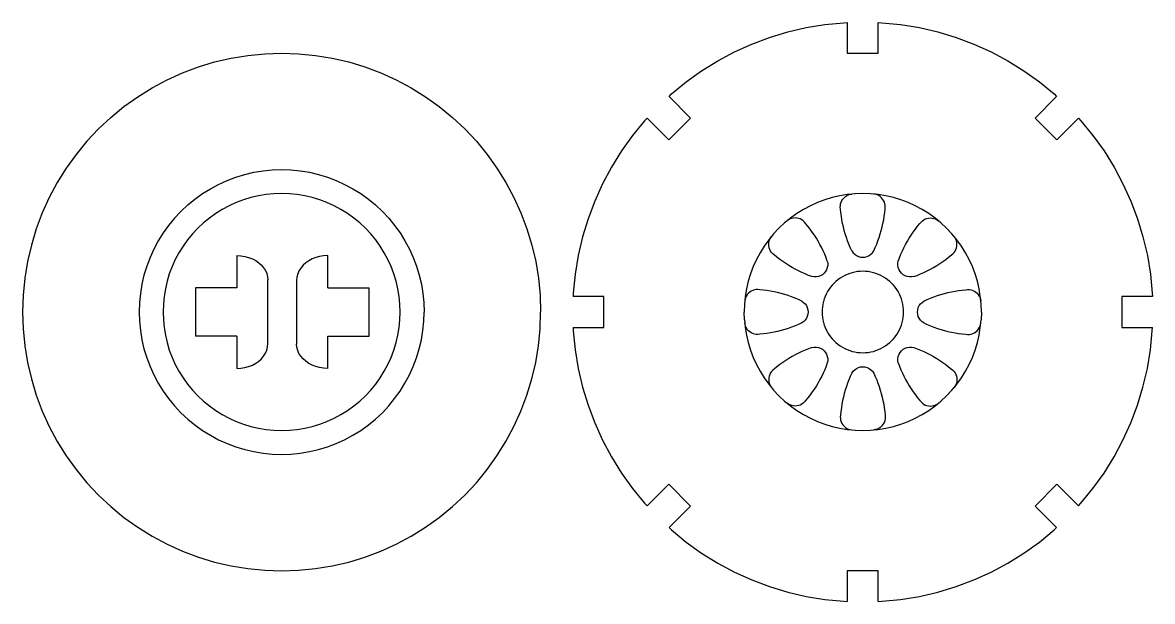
# Model space of a CAD drawing. Extents: x -264 to 264, y -276 to 276.
# Drawn here: x -263.9 to -123.9, y 204.6 to 276.5 of the extents above; entities that cross this region are included whole.
import ezdxf

# ---------------------------------------------------------------- set-up
doc = ezdxf.new("R2010")
doc.units = 0
doc.header["$MEASUREMENT"] = 0
doc.layers.get('0').update_dxf_attribs({"linetype": 'CONTINUOUS'})

msp = doc.modelspace()

# ---------------------------------------------------------------- linework, layer by layer
for p, q in [((-166.78, 275.83), (-164.46, 276.21)), ((-164.46, 276.21), (-162.11, 276.44)), ((-162.11, 276.44), (-161.69, 276.46)), ((-161.69, 276.46), (-161.69, 272.67)), ((-157.84, 276.46), (-157.41, 276.44)), ((-157.84, 272.67), (-157.84, 276.46)), ((-157.41, 276.44), (-155.07, 276.21)), ((-155.07, 276.21), (-152.74, 275.83)), ((-173.53, 273.78), (-171.32, 274.61)), ((-171.32, 274.61), (-169.07, 275.3)), ((-169.07, 275.3), (-166.78, 275.83)), ((-152.74, 275.83), (-150.45, 275.3)), ((-150.45, 275.3), (-148.2, 274.61)), ((-148.2, 274.61), (-146, 273.78)), ((-175.67, 272.81), (-173.53, 273.78)), ((-146, 273.78), (-143.85, 272.81)), ((-240.14, 271.57), (-238.09, 272.05)), ((-238.09, 272.05), (-236.02, 272.39)), ((-236.02, 272.39), (-233.92, 272.6)), ((-233.92, 272.6), (-231.82, 272.67)), ((-231.82, 272.67), (-229.72, 272.6)), ((-229.72, 272.6), (-227.63, 272.39)), ((-227.63, 272.39), (-225.56, 272.05)), ((-225.56, 272.05), (-223.51, 271.57)), ((-177.75, 271.7), (-175.67, 272.81)), ((-161.69, 272.67), (-157.84, 272.67)), ((-143.85, 272.81), (-141.78, 271.7)), ((-244.11, 270.22), (-242.15, 270.96)), ((-242.15, 270.96), (-240.14, 271.57)), ((-223.51, 271.57), (-221.5, 270.96)), ((-221.5, 270.96), (-219.53, 270.22)), ((-181.66, 269.09), (-179.75, 270.46)), ((-179.75, 270.46), (-177.75, 271.7)), ((-141.78, 271.7), (-139.78, 270.46)), ((-139.78, 270.46), (-137.86, 269.09)), ((-247.88, 268.36), (-246.03, 269.36)), ((-246.03, 269.36), (-244.11, 270.22)), ((-219.53, 270.22), (-217.62, 269.36)), ((-217.62, 269.36), (-215.77, 268.36)), ((-183.48, 267.6), (-181.66, 269.09)), ((-137.86, 269.09), (-136.04, 267.6)), ((-249.67, 267.26), (-247.88, 268.36)), ((-215.77, 268.36), (-213.98, 267.26)), ((-183.79, 267.3), (-183.48, 267.6)), ((-136.04, 267.6), (-135.73, 267.3)), ((-251.38, 266.03), (-249.67, 267.26)), ((-213.98, 267.26), (-212.27, 266.03)), ((-181.11, 264.62), (-183.79, 267.3)), ((-135.73, 267.3), (-138.41, 264.62)), ((-253, 264.7), (-251.38, 266.03)), ((-212.27, 266.03), (-210.65, 264.7)), ((-254.53, 263.26), (-253, 264.7)), ((-210.65, 264.7), (-209.11, 263.26)), ((-186.81, 264.27), (-188.3, 262.45)), ((-186.51, 264.58), (-186.81, 264.27)), ((-186.51, 264.58), (-183.83, 261.9)), ((-183.83, 261.9), (-181.11, 264.62)), ((-138.41, 264.62), (-135.69, 261.9)), ((-135.69, 261.9), (-133.01, 264.58)), ((-133.01, 264.58), (-132.72, 264.27)), ((-132.72, 264.27), (-131.22, 262.45)), ((-254.53, 263.26), (-255.97, 261.73)), ((-209.11, 263.26), (-207.68, 261.73)), ((-188.3, 262.45), (-189.67, 260.54)), ((-131.22, 262.45), (-129.85, 260.54)), ((-255.97, 261.73), (-257.3, 260.1)), ((-207.68, 261.73), (-206.34, 260.1)), ((-257.3, 260.1), (-258.53, 258.39)), ((-206.34, 260.1), (-205.12, 258.39)), ((-189.67, 260.54), (-190.91, 258.54)), ((-129.85, 260.54), (-128.61, 258.54)), ((-258.53, 258.39), (-259.64, 256.61)), ((-236.4, 257.61), (-235.27, 257.88)), ((-235.27, 257.88), (-234.13, 258.06)), ((-234.13, 258.06), (-232.98, 258.18)), ((-232.98, 258.18), (-231.82, 258.22)), ((-231.82, 258.22), (-230.67, 258.18)), ((-230.67, 258.18), (-229.52, 258.06)), ((-229.52, 258.06), (-228.38, 257.88)), ((-228.38, 257.88), (-227.25, 257.61)), ((-205.12, 258.39), (-204.01, 256.61)), ((-190.91, 258.54), (-192.02, 256.46)), ((-128.61, 258.54), (-127.5, 256.46)), ((-259.64, 256.61), (-260.63, 254.76)), ((-240.66, 255.85), (-239.64, 256.39)), ((-239.64, 256.39), (-238.58, 256.87)), ((-238.58, 256.87), (-237.5, 257.28)), ((-237.5, 257.28), (-236.4, 257.61)), ((-227.25, 257.61), (-226.15, 257.28)), ((-226.15, 257.28), (-225.06, 256.87)), ((-225.06, 256.87), (-224.01, 256.39)), ((-224.01, 256.39), (-222.99, 255.85)), ((-204.01, 256.61), (-203.02, 254.76)), ((-192.02, 256.46), (-192.99, 254.32)), ((-127.5, 256.46), (-126.53, 254.32)), ((-242.58, 254.56), (-241.64, 255.24)), ((-241.64, 255.24), (-240.66, 255.85)), ((-234.69, 254.97), (-235.63, 254.75)), ((-233.74, 255.13), (-234.69, 254.97)), ((-232.79, 255.22), (-233.74, 255.13)), ((-231.82, 255.25), (-232.79, 255.22)), ((-230.86, 255.22), (-231.82, 255.25)), ((-229.9, 255.13), (-230.86, 255.22)), ((-228.96, 254.97), (-229.9, 255.13)), ((-228.02, 254.75), (-228.96, 254.97)), ((-222.99, 255.85), (-222.01, 255.24)), ((-222.01, 255.24), (-221.07, 254.56)), ((-162.63, 254.97), (-163.57, 254.75)), ((-161.68, 255.13), (-162.63, 254.97)), ((-161.92, 254.87), (-161.74, 254.99)), ((-161.74, 254.99), (-161.54, 255.08)), ((-161.12, 255.18), (-161.68, 255.13)), ((-161.54, 255.08), (-161.34, 255.15)), ((-161.34, 255.15), (-161.12, 255.18)), ((-160.72, 255.22), (-161.12, 255.18)), ((-159.76, 255.25), (-160.72, 255.22)), ((-158.8, 255.22), (-159.76, 255.25)), ((-158.4, 255.18), (-158.8, 255.22)), ((-157.84, 255.13), (-158.4, 255.18)), ((-158.19, 255.15), (-158.4, 255.18)), ((-157.98, 255.08), (-158.19, 255.15)), ((-157.78, 254.99), (-157.98, 255.08)), ((-156.89, 254.97), (-157.84, 255.13)), ((-157.6, 254.87), (-157.78, 254.99)), ((-155.96, 254.75), (-156.89, 254.97)), ((-260.63, 254.76), (-261.5, 252.84)), ((-244.31, 253.04), (-243.47, 253.83)), ((-243.47, 253.83), (-242.58, 254.56)), ((-238.33, 253.74), (-239.18, 253.28)), ((-237.45, 254.13), (-238.33, 253.74)), ((-236.55, 254.47), (-237.45, 254.13)), ((-235.63, 254.75), (-236.55, 254.47)), ((-227.1, 254.47), (-228.02, 254.75)), ((-226.2, 254.13), (-227.1, 254.47)), ((-225.32, 253.74), (-226.2, 254.13)), ((-224.47, 253.28), (-225.32, 253.74)), ((-221.07, 254.56), (-220.18, 253.83)), ((-220.18, 253.83), (-219.33, 253.04)), ((-203.02, 254.76), (-202.15, 252.84)), ((-192.99, 254.32), (-193.82, 252.11)), ((-166.26, 253.74), (-167.11, 253.28)), ((-165.39, 254.13), (-166.26, 253.74)), ((-164.49, 254.47), (-165.39, 254.13)), ((-163.57, 254.75), (-164.49, 254.47)), ((-162.55, 253.55), (-162.54, 253.77)), ((-162.54, 253.77), (-162.51, 253.98)), ((-162.51, 253.98), (-162.44, 254.19)), ((-162.44, 254.19), (-162.35, 254.38)), ((-162.35, 254.38), (-162.23, 254.56)), ((-162.23, 254.56), (-162.08, 254.73)), ((-162.08, 254.73), (-161.92, 254.87)), ((-157.44, 254.73), (-157.6, 254.87)), ((-157.3, 254.56), (-157.44, 254.73)), ((-157.18, 254.38), (-157.3, 254.56)), ((-157.08, 254.19), (-157.18, 254.38)), ((-157.02, 253.98), (-157.08, 254.19)), ((-156.98, 253.77), (-157.02, 253.98)), ((-156.97, 253.55), (-156.98, 253.77)), ((-155.04, 254.47), (-155.96, 254.75)), ((-154.14, 254.13), (-155.04, 254.47)), ((-153.26, 253.74), (-154.14, 254.13)), ((-152.41, 253.28), (-153.26, 253.74)), ((-126.53, 254.32), (-125.7, 252.11)), ((-261.5, 252.84), (-262.24, 250.87)), ((-245.1, 252.2), (-245.84, 251.3)), ((-244.31, 253.04), (-245.1, 252.2)), ((-240.77, 252.21), (-241.52, 251.6)), ((-239.99, 252.78), (-240.77, 252.21)), ((-239.18, 253.28), (-239.99, 252.78)), ((-223.66, 252.78), (-224.47, 253.28)), ((-222.87, 252.21), (-223.66, 252.78)), ((-222.13, 251.6), (-222.87, 252.21)), ((-219.33, 253.04), (-218.54, 252.2)), ((-218.54, 252.2), (-217.81, 251.3)), ((-202.15, 252.84), (-201.41, 250.87)), ((-168.71, 252.21), (-169.15, 251.86)), ((-168.57, 252.16), (-168.78, 252.09)), ((-167.93, 252.78), (-168.71, 252.21)), ((-168.36, 252.2), (-168.57, 252.16)), ((-168.14, 252.22), (-168.36, 252.2)), ((-167.93, 252.2), (-168.14, 252.22)), ((-167.11, 253.28), (-167.93, 252.78)), ((-167.71, 252.16), (-167.93, 252.2)), ((-167.51, 252.09), (-167.71, 252.16)), ((-162.53, 253.33), (-162.55, 253.55)), ((-162.48, 252.88), (-162.53, 253.33)), ((-162.42, 252.44), (-162.48, 252.88)), ((-162.35, 251.99), (-162.42, 252.44)), ((-157.17, 251.99), (-157.1, 252.44)), ((-157.1, 252.44), (-157.04, 252.88)), ((-157.04, 252.88), (-157, 253.33)), ((-157, 253.33), (-156.97, 253.55)), ((-151.59, 252.78), (-152.41, 253.28)), ((-152.01, 252.09), (-151.81, 252.16)), ((-151.81, 252.16), (-151.6, 252.2)), ((-151.6, 252.2), (-151.38, 252.22)), ((-150.81, 252.21), (-151.59, 252.78)), ((-151.38, 252.22), (-151.16, 252.2)), ((-151.16, 252.2), (-150.95, 252.16)), ((-150.95, 252.16), (-150.75, 252.09)), ((-150.38, 251.86), (-150.81, 252.21)), ((-262.24, 250.87), (-262.85, 248.86)), ((-245.84, 251.3), (-246.51, 250.36)), ((-242.22, 250.95), (-242.88, 250.24)), ((-241.52, 251.6), (-242.22, 250.95)), ((-221.43, 250.95), (-222.13, 251.6)), ((-220.77, 250.24), (-221.43, 250.95)), ((-217.81, 251.3), (-217.14, 250.36)), ((-201.41, 250.87), (-200.8, 248.86)), ((-193.82, 252.11), (-194.51, 249.86)), ((-170.82, 250.24), (-170.16, 250.95)), ((-169.46, 251.6), (-170.16, 250.95)), ((-169.15, 251.86), (-169.46, 251.6)), ((-168.97, 251.98), (-169.15, 251.86)), ((-168.78, 252.09), (-168.97, 251.98)), ((-167.32, 251.99), (-167.51, 252.09)), ((-167.14, 251.86), (-167.32, 251.99)), ((-166.98, 251.71), (-167.14, 251.86)), ((-166.85, 251.54), (-166.98, 251.71)), ((-166.56, 251.19), (-166.85, 251.54)), ((-166.28, 250.84), (-166.56, 251.19)), ((-166.02, 250.47), (-166.28, 250.84)), ((-162.27, 251.55), (-162.35, 251.99)), ((-162.17, 251.11), (-162.27, 251.55)), ((-162.06, 250.67), (-162.17, 251.11)), ((-157.47, 250.67), (-157.36, 251.11)), ((-157.36, 251.11), (-157.26, 251.55)), ((-157.26, 251.55), (-157.17, 251.99)), ((-153.5, 250.47), (-153.24, 250.84)), ((-153.24, 250.84), (-152.96, 251.19)), ((-152.96, 251.19), (-152.68, 251.54)), ((-152.68, 251.54), (-152.54, 251.71)), ((-152.54, 251.71), (-152.38, 251.86)), ((-152.38, 251.86), (-152.21, 251.99)), ((-152.21, 251.99), (-152.01, 252.09)), ((-150.75, 252.09), (-150.55, 251.98)), ((-150.55, 251.98), (-150.38, 251.86)), ((-150.07, 251.6), (-150.38, 251.86)), ((-149.37, 250.95), (-150.07, 251.6)), ((-148.71, 250.24), (-149.37, 250.95)), ((-125.7, 252.11), (-125.02, 249.86)), ((-247.12, 249.38), (-247.67, 248.36)), ((-246.51, 250.36), (-247.12, 249.38)), ((-243.49, 249.5), (-244.05, 248.72)), ((-242.88, 250.24), (-243.49, 249.5)), ((-220.16, 249.5), (-220.77, 250.24)), ((-219.6, 248.72), (-220.16, 249.5)), ((-217.14, 250.36), (-216.53, 249.38)), ((-216.53, 249.38), (-215.98, 248.36)), ((-194.51, 249.86), (-195.04, 247.57)), ((-171.43, 249.5), (-171.99, 248.72)), ((-171.07, 249.93), (-171.43, 249.5)), ((-171.41, 249.15), (-171.37, 249.36)), ((-171.37, 249.36), (-171.3, 249.57)), ((-171.3, 249.57), (-171.2, 249.76)), ((-171.2, 249.76), (-171.07, 249.93)), ((-170.82, 250.24), (-171.07, 249.93)), ((-165.77, 250.1), (-166.02, 250.47)), ((-165.52, 249.72), (-165.77, 250.1)), ((-165.29, 249.33), (-165.52, 249.72)), ((-161.93, 250.23), (-162.06, 250.67)), ((-161.8, 249.8), (-161.93, 250.23)), ((-161.65, 249.38), (-161.8, 249.8)), ((-161.48, 248.95), (-161.65, 249.38)), ((-158.04, 248.95), (-157.88, 249.38)), ((-157.88, 249.38), (-157.73, 249.8)), ((-157.73, 249.8), (-157.59, 250.23)), ((-157.59, 250.23), (-157.47, 250.67)), ((-154.23, 249.33), (-154, 249.72)), ((-154, 249.72), (-153.76, 250.1)), ((-153.76, 250.1), (-153.5, 250.47)), ((-148.45, 249.93), (-148.71, 250.24)), ((-148.1, 249.5), (-148.45, 249.93)), ((-148.33, 249.76), (-148.45, 249.93)), ((-148.23, 249.57), (-148.33, 249.76)), ((-148.15, 249.36), (-148.23, 249.57)), ((-148.11, 249.15), (-148.15, 249.36)), ((-147.54, 248.72), (-148.1, 249.5)), ((-125.02, 249.86), (-124.48, 247.57)), ((-262.85, 248.86), (-263.32, 246.82)), ((-247.67, 248.36), (-248.14, 247.31)), ((-244.05, 248.72), (-244.56, 247.9)), ((-219.09, 247.9), (-219.6, 248.72)), ((-215.98, 248.36), (-215.5, 247.31)), ((-200.8, 248.86), (-200.32, 246.82)), ((-171.99, 248.72), (-172.49, 247.9)), ((-171.43, 248.93), (-171.41, 249.15)), ((-171.41, 248.72), (-171.43, 248.93)), ((-171.37, 248.5), (-171.41, 248.72)), ((-171.3, 248.3), (-171.37, 248.5)), ((-171.2, 248.11), (-171.3, 248.3)), ((-171.07, 247.93), (-171.2, 248.11)), ((-165.07, 248.93), (-165.29, 249.33)), ((-164.86, 248.53), (-165.07, 248.93)), ((-164.67, 248.12), (-164.86, 248.53)), ((-164.49, 247.71), (-164.67, 248.12)), ((-161.31, 248.54), (-161.48, 248.95)), ((-161.12, 248.13), (-161.31, 248.54)), ((-161.12, 248.13), (-160.96, 247.9)), ((-158.56, 247.9), (-158.4, 248.13)), ((-158.4, 248.13), (-158.21, 248.54)), ((-158.21, 248.54), (-158.04, 248.95)), ((-155.04, 247.71), (-154.85, 248.12)), ((-154.85, 248.12), (-154.66, 248.53)), ((-154.66, 248.53), (-154.45, 248.93)), ((-154.45, 248.93), (-154.23, 249.33)), ((-148.45, 247.93), (-148.33, 248.11)), ((-148.33, 248.11), (-148.23, 248.3)), ((-148.23, 248.3), (-148.15, 248.5)), ((-148.15, 248.5), (-148.11, 248.72)), ((-148.09, 248.93), (-148.11, 249.15)), ((-148.11, 248.72), (-148.09, 248.93)), ((-147.03, 247.9), (-147.54, 248.72)), ((-263.32, 246.82), (-263.67, 244.74)), ((-248.14, 247.31), (-248.55, 246.23)), ((-245.01, 247.05), (-245.41, 246.18)), ((-244.56, 247.9), (-245.01, 247.05)), ((-237.38, 247.55), (-237.38, 243.55)), ((-237.38, 247.55), (-236.88, 247.53)), ((-236.88, 247.53), (-236.38, 247.45)), ((-236.38, 247.45), (-235.91, 247.32)), ((-235.91, 247.32), (-235.45, 247.15)), ((-235.45, 247.15), (-235.04, 246.93)), ((-235.04, 246.93), (-234.66, 246.67)), ((-234.66, 246.67), (-234.33, 246.37)), ((-228.84, 246.65), (-229.17, 246.35)), ((-228.46, 246.91), (-228.84, 246.65)), ((-228.04, 247.14), (-228.46, 246.91)), ((-227.59, 247.32), (-228.04, 247.14)), ((-227.11, 247.45), (-227.59, 247.32)), ((-226.62, 247.52), (-227.11, 247.45)), ((-226.11, 247.55), (-226.62, 247.52)), ((-226.11, 243.55), (-226.11, 247.55)), ((-218.64, 247.05), (-219.09, 247.9)), ((-218.24, 246.18), (-218.64, 247.05)), ((-215.5, 247.31), (-215.1, 246.23)), ((-200.32, 246.82), (-199.98, 244.74)), ((-195.04, 247.57), (-195.42, 245.25)), ((-172.95, 247.05), (-173.34, 246.18)), ((-172.49, 247.9), (-172.95, 247.05)), ((-170.92, 247.77), (-171.07, 247.93)), ((-170.76, 247.63), (-170.92, 247.77)), ((-170.41, 247.35), (-170.76, 247.63)), ((-170.05, 247.07), (-170.41, 247.35)), ((-169.68, 246.81), (-170.05, 247.07)), ((-169.31, 246.56), (-169.68, 246.81)), ((-168.93, 246.31), (-169.31, 246.56)), ((-164.31, 247.29), (-164.49, 247.71)), ((-164.16, 246.87), (-164.31, 247.29)), ((-164.16, 246.87), (-164.11, 246.6)), ((-164.11, 246.6), (-164.11, 246.33)), ((-160.96, 247.9), (-160.77, 247.71)), ((-160.77, 247.71), (-160.55, 247.55)), ((-160.55, 247.55), (-160.3, 247.43)), ((-160.3, 247.43), (-160.03, 247.36)), ((-160.03, 247.36), (-159.76, 247.34)), ((-159.76, 247.34), (-159.49, 247.36)), ((-159.49, 247.36), (-159.22, 247.43)), ((-159.22, 247.43), (-158.98, 247.55)), ((-158.98, 247.55), (-158.75, 247.71)), ((-158.75, 247.71), (-158.56, 247.9)), ((-155.41, 246.6), (-155.37, 246.87)), ((-155.41, 246.33), (-155.41, 246.6)), ((-155.37, 246.87), (-155.21, 247.29)), ((-155.21, 247.29), (-155.04, 247.71)), ((-150.6, 246.31), (-150.22, 246.56)), ((-150.22, 246.56), (-149.84, 246.81)), ((-149.84, 246.81), (-149.48, 247.07)), ((-149.48, 247.07), (-149.12, 247.35)), ((-149.12, 247.35), (-148.77, 247.63)), ((-148.77, 247.63), (-148.6, 247.77)), ((-148.6, 247.77), (-148.45, 247.93)), ((-146.58, 247.05), (-147.03, 247.9)), ((-146.18, 246.18), (-146.58, 247.05)), ((-124.48, 247.57), (-124.1, 245.25)), ((-248.55, 246.23), (-248.89, 245.12)), ((-245.75, 245.28), (-246.03, 244.36)), ((-245.41, 246.18), (-245.75, 245.28)), ((-234.33, 246.37), (-234.05, 246.04)), ((-234.05, 246.04), (-233.82, 245.69)), ((-233.82, 245.69), (-233.66, 245.31)), ((-233.66, 245.31), (-233.56, 244.92)), ((-229.83, 245.27), (-229.93, 244.87)), ((-229.67, 245.65), (-229.83, 245.27)), ((-229.45, 246.01), (-229.67, 245.65)), ((-229.17, 246.35), (-229.45, 246.01)), ((-217.9, 245.28), (-218.24, 246.18)), ((-217.62, 244.36), (-217.9, 245.28)), ((-215.1, 246.23), (-214.76, 245.12)), ((-195.42, 245.25), (-195.66, 242.9)), ((-173.68, 245.28), (-173.96, 244.36)), ((-173.34, 246.18), (-173.68, 245.28)), ((-168.54, 246.08), (-168.93, 246.31)), ((-168.14, 245.86), (-168.54, 246.08)), ((-167.74, 245.65), (-168.14, 245.86)), ((-167.33, 245.46), (-167.74, 245.65)), ((-166.92, 245.28), (-167.33, 245.46)), ((-166.5, 245.1), (-166.92, 245.28)), ((-164.77, 245.18), (-165.01, 245.04)), ((-164.56, 245.35), (-164.77, 245.18)), ((-164.39, 245.56), (-164.56, 245.35)), ((-164.25, 245.8), (-164.39, 245.56)), ((-164.16, 246.06), (-164.25, 245.8)), ((-164.11, 246.33), (-164.16, 246.06)), ((-161.69, 245.22), (-161.99, 245.08)), ((-161.38, 245.33), (-161.69, 245.22)), ((-161.07, 245.43), (-161.38, 245.33)), ((-160.75, 245.5), (-161.07, 245.43)), ((-160.42, 245.56), (-160.75, 245.5)), ((-160.09, 245.59), (-160.42, 245.56)), ((-159.76, 245.6), (-160.09, 245.59)), ((-159.43, 245.59), (-159.76, 245.6)), ((-159.1, 245.56), (-159.43, 245.59)), ((-158.78, 245.5), (-159.1, 245.56)), ((-158.45, 245.43), (-158.78, 245.5)), ((-158.14, 245.33), (-158.45, 245.43)), ((-157.83, 245.22), (-158.14, 245.33)), ((-157.53, 245.08), (-157.83, 245.22)), ((-155.37, 246.06), (-155.41, 246.33)), ((-155.27, 245.8), (-155.37, 246.06)), ((-155.14, 245.56), (-155.27, 245.8)), ((-154.96, 245.35), (-155.14, 245.56)), ((-154.75, 245.18), (-154.96, 245.35)), ((-154.51, 245.04), (-154.75, 245.18)), ((-153.02, 245.1), (-152.6, 245.28)), ((-152.6, 245.28), (-152.19, 245.46)), ((-152.19, 245.46), (-151.78, 245.65)), ((-151.78, 245.65), (-151.38, 245.86)), ((-151.38, 245.86), (-150.99, 246.08)), ((-150.99, 246.08), (-150.6, 246.31)), ((-145.84, 245.28), (-146.18, 246.18)), ((-145.56, 244.36), (-145.84, 245.28)), ((-124.1, 245.25), (-123.87, 242.9)), ((-263.67, 244.74), (-263.87, 242.65)), ((-249.15, 244), (-249.34, 242.86)), ((-248.89, 245.12), (-249.15, 244)), ((-246.03, 244.36), (-246.24, 243.42)), ((-233.56, 244.92), (-233.53, 244.53)), ((-233.53, 236.63), (-233.53, 244.53)), ((-229.93, 244.87), (-229.96, 244.47)), ((-229.96, 244.47), (-229.96, 236.57)), ((-217.4, 243.42), (-217.62, 244.36)), ((-214.76, 245.12), (-214.5, 244)), ((-214.5, 244), (-214.31, 242.86)), ((-199.98, 244.74), (-199.78, 242.65)), ((-173.96, 244.36), (-174.18, 243.42)), ((-166.08, 244.95), (-166.5, 245.1)), ((-165.81, 244.9), (-166.08, 244.95)), ((-165.54, 244.9), (-165.81, 244.9)), ((-165.27, 244.95), (-165.54, 244.9)), ((-165.01, 245.04), (-165.27, 244.95)), ((-163.56, 243.88), (-163.77, 243.63)), ((-163.33, 244.12), (-163.56, 243.88)), ((-163.09, 244.35), (-163.33, 244.12)), ((-162.84, 244.56), (-163.09, 244.35)), ((-162.57, 244.75), (-162.84, 244.56)), ((-162.29, 244.92), (-162.57, 244.75)), ((-161.99, 245.08), (-162.29, 244.92)), ((-157.24, 244.92), (-157.53, 245.08)), ((-156.96, 244.75), (-157.24, 244.92)), ((-156.69, 244.56), (-156.96, 244.75)), ((-156.43, 244.35), (-156.69, 244.56)), ((-156.19, 244.12), (-156.43, 244.35)), ((-155.96, 243.88), (-156.19, 244.12)), ((-155.76, 243.63), (-155.96, 243.88)), ((-154.26, 244.95), (-154.51, 245.04)), ((-153.99, 244.9), (-154.26, 244.95)), ((-153.71, 244.9), (-153.99, 244.9)), ((-153.44, 244.95), (-153.71, 244.9)), ((-153.44, 244.95), (-153.02, 245.1)), ((-145.34, 243.42), (-145.56, 244.36)), ((-263.87, 242.65), (-263.94, 240.55)), ((-249.34, 242.86), (-249.45, 241.71)), ((-246.4, 242.47), (-246.49, 241.51)), ((-246.24, 243.42), (-246.4, 242.47)), ((-237.38, 243.55), (-242.51, 243.55)), ((-242.51, 243.55), (-242.51, 237.55)), ((-226.11, 243.55), (-220.98, 243.55)), ((-220.98, 237.55), (-220.98, 243.55)), ((-217.25, 242.47), (-217.4, 243.42)), ((-217.15, 241.51), (-217.25, 242.47)), ((-214.31, 242.86), (-214.2, 241.71)), ((-199.78, 242.65), (-199.71, 240.55)), ((-195.66, 242.9), (-195.67, 242.47)), ((-191.88, 242.47), (-195.67, 242.47)), ((-191.88, 238.63), (-191.88, 242.47)), ((-174.34, 242.47), (-174.39, 241.91)), ((-174.18, 243.42), (-174.34, 242.47)), ((-174.2, 242.53), (-174.29, 242.33)), ((-174.08, 242.71), (-174.2, 242.53)), ((-173.94, 242.87), (-174.08, 242.71)), ((-173.77, 243.02), (-173.94, 242.87)), ((-173.59, 243.14), (-173.77, 243.02)), ((-173.4, 243.23), (-173.59, 243.14)), ((-173.19, 243.29), (-173.4, 243.23)), ((-172.98, 243.33), (-173.19, 243.29)), ((-172.76, 243.34), (-172.98, 243.33)), ((-172.54, 243.32), (-172.76, 243.34)), ((-172.09, 243.27), (-172.54, 243.32)), ((-171.65, 243.21), (-172.09, 243.27)), ((-171.2, 243.14), (-171.65, 243.21)), ((-170.76, 243.05), (-171.2, 243.14)), ((-170.32, 242.96), (-170.76, 243.05)), ((-169.88, 242.85), (-170.32, 242.96)), ((-169.44, 242.72), (-169.88, 242.85)), ((-169.01, 242.58), (-169.44, 242.72)), ((-168.59, 242.44), (-169.01, 242.58)), ((-168.16, 242.27), (-168.59, 242.44)), ((-164.43, 242.48), (-164.54, 242.17)), ((-164.29, 242.78), (-164.43, 242.48)), ((-164.13, 243.08), (-164.29, 242.78)), ((-163.96, 243.36), (-164.13, 243.08)), ((-163.77, 243.63), (-163.96, 243.36)), ((-155.56, 243.36), (-155.76, 243.63)), ((-155.39, 243.08), (-155.56, 243.36)), ((-155.23, 242.78), (-155.39, 243.08)), ((-155.1, 242.48), (-155.23, 242.78)), ((-154.98, 242.17), (-155.1, 242.48)), ((-151.36, 242.27), (-150.94, 242.44)), ((-150.94, 242.44), (-150.51, 242.58)), ((-150.51, 242.58), (-150.08, 242.72)), ((-150.08, 242.72), (-149.65, 242.85)), ((-149.65, 242.85), (-149.21, 242.96)), ((-149.21, 242.96), (-148.77, 243.05)), ((-148.77, 243.05), (-148.32, 243.14)), ((-148.32, 243.14), (-147.88, 243.21)), ((-147.88, 243.21), (-147.43, 243.27)), ((-147.43, 243.27), (-146.98, 243.32)), ((-146.98, 243.32), (-146.76, 243.34)), ((-146.76, 243.34), (-146.55, 243.33)), ((-146.55, 243.33), (-146.33, 243.29)), ((-146.33, 243.29), (-146.13, 243.23)), ((-146.13, 243.23), (-145.93, 243.14)), ((-145.93, 243.14), (-145.75, 243.02)), ((-145.75, 243.02), (-145.58, 242.87)), ((-145.58, 242.87), (-145.44, 242.71)), ((-145.44, 242.71), (-145.32, 242.53)), ((-145.19, 242.47), (-145.34, 243.42)), ((-145.32, 242.53), (-145.23, 242.33)), ((-145.13, 241.91), (-145.19, 242.47)), ((-127.64, 242.47), (-127.64, 238.63)), ((-123.85, 242.47), (-127.64, 242.47)), ((-123.87, 242.9), (-123.85, 242.47)), ((-249.45, 241.71), (-249.49, 240.55)), ((-246.49, 241.51), (-246.53, 240.55)), ((-217.12, 240.55), (-217.15, 241.51)), ((-214.2, 241.71), (-214.16, 240.55)), ((-174.43, 241.51), (-174.46, 240.55)), ((-174.39, 241.91), (-174.43, 241.51)), ((-174.36, 242.13), (-174.39, 241.91)), ((-174.29, 242.33), (-174.36, 242.13)), ((-167.75, 242.1), (-168.16, 242.27)), ((-167.34, 241.91), (-167.75, 242.1)), ((-167.34, 241.91), (-167.11, 241.75)), ((-167.11, 241.75), (-166.92, 241.56)), ((-166.92, 241.56), (-166.76, 241.34)), ((-166.76, 241.34), (-166.65, 241.09)), ((-166.65, 241.09), (-166.57, 240.82)), ((-164.77, 241.21), (-164.8, 240.88)), ((-164.71, 241.54), (-164.77, 241.21)), ((-164.64, 241.86), (-164.71, 241.54)), ((-164.54, 242.17), (-164.64, 241.86)), ((-154.88, 241.86), (-154.98, 242.17)), ((-154.81, 241.54), (-154.88, 241.86)), ((-154.75, 241.21), (-154.81, 241.54)), ((-154.72, 240.88), (-154.75, 241.21)), ((-152.95, 240.82), (-152.88, 241.09)), ((-152.88, 241.09), (-152.76, 241.34)), ((-152.76, 241.34), (-152.6, 241.56)), ((-152.6, 241.56), (-152.41, 241.75)), ((-152.41, 241.75), (-152.19, 241.91)), ((-152.19, 241.91), (-151.78, 242.1)), ((-151.78, 242.1), (-151.36, 242.27)), ((-145.23, 242.33), (-145.17, 242.13)), ((-145.17, 242.13), (-145.13, 241.91)), ((-145.09, 241.51), (-145.13, 241.91)), ((-145.06, 240.55), (-145.09, 241.51)), ((-263.94, 240.55), (-263.87, 238.45)), ((-249.49, 240.55), (-249.45, 239.4)), ((-246.53, 240.55), (-246.49, 239.59)), ((-246.49, 239.59), (-246.4, 238.63)), ((-217.25, 238.63), (-217.15, 239.59)), ((-217.15, 239.59), (-217.12, 240.55)), ((-214.2, 239.4), (-214.16, 240.55)), ((-199.78, 238.45), (-199.71, 240.55)), ((-174.43, 239.59), (-174.46, 240.55)), ((-174.43, 239.59), (-174.39, 239.19)), ((-166.76, 239.77), (-166.92, 239.54)), ((-166.65, 240.01), (-166.76, 239.77)), ((-166.57, 240.28), (-166.65, 240.01)), ((-166.57, 240.82), (-166.55, 240.55)), ((-166.55, 240.55), (-166.57, 240.28)), ((-164.8, 240.88), (-164.81, 240.55)), ((-164.81, 240.55), (-164.8, 240.22)), ((-164.8, 240.22), (-164.77, 239.89)), ((-164.77, 239.89), (-164.71, 239.57)), ((-164.71, 239.57), (-164.64, 239.24)), ((-154.88, 239.24), (-154.81, 239.57)), ((-154.81, 239.57), (-154.75, 239.89)), ((-154.75, 239.89), (-154.72, 240.22)), ((-154.71, 240.55), (-154.72, 240.88)), ((-154.72, 240.22), (-154.71, 240.55)), ((-152.97, 240.55), (-152.95, 240.82)), ((-152.95, 240.28), (-152.97, 240.55)), ((-152.88, 240.01), (-152.95, 240.28)), ((-152.76, 239.77), (-152.88, 240.01)), ((-152.6, 239.54), (-152.76, 239.77)), ((-145.13, 239.19), (-145.09, 239.59)), ((-145.06, 240.55), (-145.09, 239.59)), ((-263.87, 238.45), (-263.67, 236.36)), ((-249.45, 239.4), (-249.34, 238.25)), ((-249.34, 238.25), (-249.15, 237.1)), ((-246.4, 238.63), (-246.24, 237.68)), ((-217.4, 237.68), (-217.25, 238.63)), ((-214.5, 237.1), (-214.31, 238.25)), ((-214.31, 238.25), (-214.2, 239.4)), ((-199.98, 236.36), (-199.78, 238.45)), ((-195.67, 238.63), (-191.88, 238.63)), ((-195.67, 238.63), (-195.66, 238.2)), ((-195.66, 238.2), (-195.42, 235.86)), ((-174.39, 239.19), (-174.34, 238.63)), ((-174.36, 238.98), (-174.39, 239.19)), ((-174.29, 238.77), (-174.36, 238.98)), ((-174.34, 238.63), (-174.18, 237.68)), ((-174.2, 238.57), (-174.29, 238.77)), ((-174.08, 238.39), (-174.2, 238.57)), ((-173.94, 238.23), (-174.08, 238.39)), ((-173.77, 238.08), (-173.94, 238.23)), ((-169.88, 238.26), (-170.32, 238.15)), ((-169.44, 238.38), (-169.88, 238.26)), ((-169.01, 238.52), (-169.44, 238.38)), ((-168.59, 238.67), (-169.01, 238.52)), ((-168.16, 238.83), (-168.59, 238.67)), ((-167.75, 239), (-168.16, 238.83)), ((-167.34, 239.19), (-167.75, 239)), ((-167.11, 239.35), (-167.34, 239.19)), ((-166.92, 239.54), (-167.11, 239.35)), ((-164.64, 239.24), (-164.54, 238.93)), ((-164.54, 238.93), (-164.43, 238.62)), ((-164.43, 238.62), (-164.29, 238.32)), ((-164.29, 238.32), (-164.13, 238.03)), ((-155.39, 238.03), (-155.23, 238.32)), ((-155.23, 238.32), (-155.1, 238.62)), ((-155.1, 238.62), (-154.98, 238.93)), ((-154.98, 238.93), (-154.88, 239.24)), ((-152.41, 239.35), (-152.6, 239.54)), ((-152.19, 239.19), (-152.41, 239.35)), ((-152.19, 239.19), (-151.78, 239)), ((-151.78, 239), (-151.36, 238.83)), ((-151.36, 238.83), (-150.94, 238.67)), ((-150.94, 238.67), (-150.51, 238.52)), ((-150.51, 238.52), (-150.08, 238.38)), ((-150.08, 238.38), (-149.65, 238.26)), ((-149.65, 238.26), (-149.21, 238.15)), ((-145.75, 238.08), (-145.58, 238.23)), ((-145.58, 238.23), (-145.44, 238.39)), ((-145.44, 238.39), (-145.32, 238.57)), ((-145.34, 237.68), (-145.19, 238.63)), ((-145.32, 238.57), (-145.23, 238.77)), ((-145.23, 238.77), (-145.17, 238.98)), ((-145.19, 238.63), (-145.13, 239.19)), ((-145.17, 238.98), (-145.13, 239.19)), ((-127.64, 238.63), (-123.85, 238.63)), ((-124.1, 235.86), (-123.87, 238.2)), ((-123.87, 238.2), (-123.85, 238.63)), ((-249.15, 237.1), (-248.89, 235.98)), ((-246.24, 237.68), (-246.03, 236.75)), ((-237.38, 237.55), (-242.51, 237.55)), ((-237.38, 237.55), (-237.38, 233.55)), ((-226.11, 233.55), (-226.11, 237.55)), ((-226.11, 237.55), (-220.98, 237.55)), ((-217.62, 236.75), (-217.4, 237.68)), ((-214.76, 235.98), (-214.5, 237.1)), ((-174.18, 237.68), (-173.96, 236.75)), ((-173.59, 237.97), (-173.77, 238.08)), ((-173.4, 237.87), (-173.59, 237.97)), ((-173.19, 237.81), (-173.4, 237.87)), ((-172.98, 237.77), (-173.19, 237.81)), ((-172.76, 237.76), (-172.98, 237.77)), ((-172.54, 237.79), (-172.76, 237.76)), ((-172.09, 237.83), (-172.54, 237.79)), ((-171.65, 237.89), (-172.09, 237.83)), ((-171.2, 237.96), (-171.65, 237.89)), ((-170.76, 238.05), (-171.2, 237.96)), ((-170.32, 238.15), (-170.76, 238.05)), ((-164.13, 238.03), (-163.96, 237.75)), ((-163.96, 237.75), (-163.77, 237.48)), ((-163.77, 237.48), (-163.56, 237.22)), ((-163.56, 237.22), (-163.33, 236.98)), ((-163.33, 236.98), (-163.09, 236.75)), ((-163.09, 236.75), (-162.84, 236.54)), ((-156.69, 236.54), (-156.43, 236.75)), ((-156.43, 236.75), (-156.19, 236.98)), ((-156.19, 236.98), (-155.96, 237.22)), ((-155.96, 237.22), (-155.76, 237.48)), ((-155.76, 237.48), (-155.56, 237.75)), ((-155.56, 237.75), (-155.39, 238.03)), ((-149.21, 238.15), (-148.77, 238.05)), ((-148.77, 238.05), (-148.32, 237.96)), ((-148.32, 237.96), (-147.88, 237.89)), ((-147.88, 237.89), (-147.43, 237.83)), ((-147.43, 237.83), (-146.98, 237.79)), ((-146.98, 237.79), (-146.76, 237.76)), ((-146.76, 237.76), (-146.55, 237.77)), ((-146.55, 237.77), (-146.33, 237.81)), ((-146.33, 237.81), (-146.13, 237.87)), ((-146.13, 237.87), (-145.93, 237.97)), ((-145.93, 237.97), (-145.75, 238.08)), ((-145.56, 236.75), (-145.34, 237.68)), ((-263.67, 236.36), (-263.32, 234.29)), ((-248.89, 235.98), (-248.55, 234.87)), ((-246.03, 236.75), (-245.75, 235.83)), ((-245.75, 235.83), (-245.41, 234.92)), ((-234.05, 235.09), (-233.82, 235.45)), ((-233.82, 235.45), (-233.66, 235.83)), ((-233.66, 235.83), (-233.56, 236.23)), ((-233.56, 236.23), (-233.53, 236.63)), ((-229.93, 236.18), (-229.96, 236.57)), ((-229.83, 235.79), (-229.93, 236.18)), ((-229.67, 235.42), (-229.83, 235.79)), ((-229.45, 235.06), (-229.67, 235.42)), ((-218.24, 234.92), (-217.9, 235.83)), ((-217.9, 235.83), (-217.62, 236.75)), ((-215.1, 234.87), (-214.76, 235.98)), ((-200.32, 234.29), (-199.98, 236.36)), ((-195.42, 235.86), (-195.04, 233.53)), ((-173.96, 236.75), (-173.68, 235.83)), ((-173.68, 235.83), (-173.34, 234.92)), ((-167.74, 235.45), (-168.14, 235.24)), ((-167.33, 235.64), (-167.74, 235.45)), ((-166.92, 235.83), (-167.33, 235.64)), ((-166.5, 236), (-166.92, 235.83)), ((-166.08, 236.16), (-166.5, 236)), ((-166.08, 236.16), (-165.81, 236.2)), ((-165.81, 236.2), (-165.54, 236.2)), ((-165.54, 236.2), (-165.27, 236.16)), ((-165.27, 236.16), (-165.01, 236.06)), ((-165.01, 236.06), (-164.77, 235.93)), ((-164.77, 235.93), (-164.56, 235.75)), ((-164.56, 235.75), (-164.39, 235.54)), ((-164.39, 235.54), (-164.25, 235.3)), ((-162.84, 236.54), (-162.57, 236.35)), ((-162.57, 236.35), (-162.29, 236.18)), ((-162.29, 236.18), (-161.99, 236.02)), ((-161.99, 236.02), (-161.69, 235.89)), ((-161.69, 235.89), (-161.38, 235.77)), ((-161.38, 235.77), (-161.07, 235.67)), ((-161.07, 235.67), (-160.75, 235.6)), ((-160.75, 235.6), (-160.42, 235.54)), ((-160.42, 235.54), (-160.09, 235.51)), ((-160.09, 235.51), (-159.76, 235.5)), ((-159.76, 235.5), (-159.43, 235.51)), ((-159.43, 235.51), (-159.1, 235.54)), ((-159.1, 235.54), (-158.78, 235.6)), ((-158.78, 235.6), (-158.45, 235.67)), ((-158.45, 235.67), (-158.14, 235.77)), ((-158.14, 235.77), (-157.83, 235.89)), ((-157.83, 235.89), (-157.53, 236.02)), ((-157.53, 236.02), (-157.24, 236.18)), ((-157.24, 236.18), (-156.96, 236.35)), ((-156.96, 236.35), (-156.69, 236.54)), ((-155.27, 235.3), (-155.14, 235.54)), ((-155.14, 235.54), (-154.96, 235.75)), ((-154.96, 235.75), (-154.75, 235.93)), ((-154.75, 235.93), (-154.51, 236.06)), ((-154.51, 236.06), (-154.26, 236.16)), ((-154.26, 236.16), (-153.99, 236.2)), ((-153.99, 236.2), (-153.71, 236.2)), ((-153.71, 236.2), (-153.44, 236.16)), ((-153.44, 236.16), (-153.02, 236)), ((-153.02, 236), (-152.6, 235.83)), ((-152.6, 235.83), (-152.19, 235.64)), ((-152.19, 235.64), (-151.78, 235.45)), ((-151.78, 235.45), (-151.38, 235.24)), ((-146.18, 234.92), (-145.84, 235.83)), ((-145.84, 235.83), (-145.56, 236.75)), ((-124.48, 233.53), (-124.1, 235.86)), ((-263.32, 234.29), (-262.85, 232.24)), ((-248.55, 234.87), (-248.14, 233.79)), ((-245.41, 234.92), (-245.01, 234.05)), ((-245.01, 234.05), (-244.56, 233.2)), ((-235.91, 233.79), (-235.45, 233.96)), ((-235.45, 233.96), (-235.04, 234.19)), ((-235.04, 234.19), (-234.66, 234.45)), ((-234.66, 234.45), (-234.33, 234.76)), ((-234.33, 234.76), (-234.05, 235.09)), ((-229.17, 234.73), (-229.45, 235.06)), ((-228.84, 234.44), (-229.17, 234.73)), ((-228.46, 234.18), (-228.84, 234.44)), ((-228.04, 233.96), (-228.46, 234.18)), ((-227.59, 233.78), (-228.04, 233.96)), ((-219.09, 233.2), (-218.64, 234.05)), ((-218.64, 234.05), (-218.24, 234.92)), ((-215.5, 233.79), (-215.1, 234.87)), ((-200.8, 232.24), (-200.32, 234.29)), ((-173.34, 234.92), (-172.95, 234.05)), ((-172.95, 234.05), (-172.49, 233.2)), ((-170.05, 234.03), (-170.41, 233.75)), ((-169.68, 234.29), (-170.05, 234.03)), ((-169.31, 234.55), (-169.68, 234.29)), ((-168.93, 234.79), (-169.31, 234.55)), ((-168.54, 235.02), (-168.93, 234.79)), ((-168.14, 235.24), (-168.54, 235.02)), ((-164.16, 234.23), (-164.31, 233.81)), ((-164.25, 235.3), (-164.16, 235.05)), ((-164.16, 235.05), (-164.11, 234.78)), ((-164.11, 234.5), (-164.16, 234.23)), ((-164.11, 234.78), (-164.11, 234.5)), ((-155.41, 234.78), (-155.37, 235.05)), ((-155.41, 234.5), (-155.41, 234.78)), ((-155.37, 234.23), (-155.41, 234.5)), ((-155.37, 235.05), (-155.27, 235.3)), ((-155.37, 234.23), (-155.21, 233.81)), ((-151.38, 235.24), (-150.99, 235.02)), ((-150.99, 235.02), (-150.6, 234.79)), ((-150.6, 234.79), (-150.22, 234.55)), ((-150.22, 234.55), (-149.84, 234.29)), ((-149.84, 234.29), (-149.48, 234.03)), ((-149.48, 234.03), (-149.12, 233.75)), ((-147.03, 233.2), (-146.58, 234.05)), ((-146.58, 234.05), (-146.18, 234.92)), ((-248.14, 233.79), (-247.67, 232.74)), ((-247.67, 232.74), (-247.12, 231.72)), ((-244.56, 233.2), (-244.05, 232.38)), ((-237.38, 233.55), (-236.88, 233.58)), ((-236.88, 233.58), (-236.38, 233.66)), ((-236.38, 233.66), (-235.91, 233.79)), ((-227.11, 233.65), (-227.59, 233.78)), ((-226.62, 233.58), (-227.11, 233.65)), ((-226.11, 233.55), (-226.62, 233.58)), ((-219.6, 232.38), (-219.09, 233.2)), ((-216.53, 231.72), (-215.98, 232.74)), ((-215.98, 232.74), (-215.5, 233.79)), ((-195.04, 233.53), (-194.51, 231.24)), ((-172.49, 233.2), (-171.99, 232.38)), ((-171.37, 232.6), (-171.41, 232.39)), ((-171.3, 232.8), (-171.37, 232.6)), ((-171.2, 233), (-171.3, 232.8)), ((-171.07, 233.17), (-171.2, 233)), ((-170.92, 233.33), (-171.07, 233.17)), ((-170.76, 233.47), (-170.92, 233.33)), ((-170.41, 233.75), (-170.76, 233.47)), ((-164.86, 232.57), (-165.07, 232.17)), ((-164.67, 232.98), (-164.86, 232.57)), ((-164.49, 233.39), (-164.67, 232.98)), ((-164.31, 233.81), (-164.49, 233.39)), ((-161.31, 232.56), (-161.48, 232.15)), ((-161.12, 232.98), (-161.31, 232.56)), ((-161.12, 232.98), (-160.96, 233.2)), ((-160.96, 233.2), (-160.77, 233.39)), ((-160.77, 233.39), (-160.55, 233.55)), ((-160.55, 233.55), (-160.3, 233.67)), ((-160.3, 233.67), (-160.03, 233.74)), ((-160.03, 233.74), (-159.76, 233.76)), ((-159.76, 233.76), (-159.49, 233.74)), ((-159.49, 233.74), (-159.22, 233.67)), ((-159.22, 233.67), (-158.98, 233.55)), ((-158.98, 233.55), (-158.75, 233.39)), ((-158.75, 233.39), (-158.56, 233.2)), ((-158.56, 233.2), (-158.4, 232.98)), ((-158.4, 232.98), (-158.21, 232.56)), ((-158.21, 232.56), (-158.04, 232.15)), ((-155.21, 233.81), (-155.04, 233.39)), ((-155.04, 233.39), (-154.85, 232.98)), ((-154.85, 232.98), (-154.66, 232.57)), ((-154.66, 232.57), (-154.45, 232.17)), ((-149.12, 233.75), (-148.77, 233.47)), ((-148.77, 233.47), (-148.6, 233.33)), ((-148.6, 233.33), (-148.45, 233.17)), ((-148.45, 233.17), (-148.33, 233)), ((-148.33, 233), (-148.23, 232.8)), ((-148.23, 232.8), (-148.15, 232.6)), ((-148.15, 232.6), (-148.11, 232.39)), ((-147.54, 232.38), (-147.03, 233.2)), ((-125.02, 231.24), (-124.48, 233.53)), ((-262.85, 232.24), (-262.24, 230.23)), ((-247.12, 231.72), (-246.51, 230.74)), ((-244.05, 232.38), (-243.49, 231.6)), ((-243.49, 231.6), (-242.88, 230.86)), ((-220.77, 230.86), (-220.16, 231.6)), ((-220.16, 231.6), (-219.6, 232.38)), ((-217.14, 230.74), (-216.53, 231.72)), ((-201.41, 230.23), (-200.8, 232.24)), ((-194.51, 231.24), (-193.82, 228.99)), ((-171.99, 232.38), (-171.43, 231.6)), ((-171.41, 232.39), (-171.43, 232.17)), ((-171.43, 232.17), (-171.41, 231.95)), ((-171.43, 231.6), (-171.07, 231.17)), ((-171.41, 231.95), (-171.37, 231.74)), ((-171.37, 231.74), (-171.3, 231.54)), ((-171.3, 231.54), (-171.2, 231.34)), ((-171.2, 231.34), (-171.07, 231.17)), ((-171.07, 231.17), (-170.82, 230.86)), ((-165.52, 231.39), (-165.77, 231.01)), ((-165.29, 231.78), (-165.52, 231.39)), ((-165.07, 232.17), (-165.29, 231.78)), ((-161.8, 231.3), (-161.93, 230.87)), ((-161.65, 231.73), (-161.8, 231.3)), ((-161.48, 232.15), (-161.65, 231.73)), ((-158.04, 232.15), (-157.88, 231.73)), ((-157.88, 231.73), (-157.73, 231.3)), ((-157.73, 231.3), (-157.59, 230.87)), ((-154.45, 232.17), (-154.23, 231.78)), ((-154.23, 231.78), (-154, 231.39)), ((-154, 231.39), (-153.76, 231.01)), ((-148.71, 230.86), (-148.45, 231.17)), ((-148.45, 231.17), (-148.1, 231.6)), ((-148.33, 231.34), (-148.45, 231.17)), ((-148.23, 231.54), (-148.33, 231.34)), ((-148.15, 231.74), (-148.23, 231.54)), ((-148.11, 231.95), (-148.15, 231.74)), ((-148.11, 232.39), (-148.09, 232.17)), ((-148.09, 232.17), (-148.11, 231.95)), ((-148.1, 231.6), (-147.54, 232.38)), ((-125.7, 228.99), (-125.02, 231.24)), ((-262.24, 230.23), (-261.5, 228.26)), ((-246.51, 230.74), (-245.84, 229.8)), ((-245.84, 229.8), (-245.1, 228.9)), ((-242.88, 230.86), (-242.22, 230.16)), ((-242.22, 230.16), (-241.52, 229.5)), ((-222.13, 229.5), (-221.43, 230.16)), ((-221.43, 230.16), (-220.77, 230.86)), ((-218.54, 228.9), (-217.81, 229.8)), ((-217.81, 229.8), (-217.14, 230.74)), ((-202.15, 228.26), (-201.41, 230.23)), ((-170.82, 230.86), (-170.16, 230.16)), ((-169.46, 229.5), (-170.16, 230.16)), ((-166.56, 229.91), (-166.85, 229.56)), ((-166.28, 230.27), (-166.56, 229.91)), ((-166.02, 230.63), (-166.28, 230.27)), ((-165.77, 231.01), (-166.02, 230.63)), ((-162.17, 230), (-162.27, 229.56)), ((-162.06, 230.43), (-162.17, 230)), ((-161.93, 230.87), (-162.06, 230.43)), ((-157.59, 230.87), (-157.47, 230.43)), ((-157.47, 230.43), (-157.36, 230)), ((-157.36, 230), (-157.26, 229.56)), ((-153.76, 231.01), (-153.5, 230.63)), ((-153.5, 230.63), (-153.24, 230.27)), ((-153.24, 230.27), (-152.96, 229.91)), ((-152.96, 229.91), (-152.68, 229.56)), ((-149.37, 230.16), (-150.07, 229.5)), ((-148.71, 230.86), (-149.37, 230.16)), ((-245.1, 228.9), (-244.31, 228.06)), ((-241.52, 229.5), (-240.77, 228.89)), ((-240.77, 228.89), (-239.99, 228.33)), ((-223.66, 228.33), (-222.87, 228.89)), ((-222.87, 228.89), (-222.13, 229.5)), ((-219.33, 228.06), (-218.54, 228.9)), ((-193.82, 228.99), (-192.99, 226.79)), ((-169.46, 229.5), (-169.15, 229.24)), ((-169.15, 229.24), (-168.71, 228.89)), ((-168.97, 229.12), (-169.15, 229.24)), ((-168.78, 229.02), (-168.97, 229.12)), ((-168.57, 228.94), (-168.78, 229.02)), ((-168.71, 228.89), (-167.93, 228.33)), ((-168.36, 228.9), (-168.57, 228.94)), ((-168.14, 228.88), (-168.36, 228.9)), ((-167.93, 228.9), (-168.14, 228.88)), ((-167.71, 228.94), (-167.93, 228.9)), ((-167.51, 229.01), (-167.71, 228.94)), ((-167.32, 229.11), (-167.51, 229.01)), ((-167.14, 229.24), (-167.32, 229.11)), ((-166.98, 229.39), (-167.14, 229.24)), ((-166.85, 229.56), (-166.98, 229.39)), ((-162.42, 228.67), (-162.48, 228.22)), ((-162.35, 229.11), (-162.42, 228.67)), ((-162.27, 229.56), (-162.35, 229.11)), ((-157.26, 229.56), (-157.17, 229.11)), ((-157.17, 229.11), (-157.1, 228.67)), ((-157.1, 228.67), (-157.04, 228.22)), ((-152.68, 229.56), (-152.54, 229.39)), ((-152.54, 229.39), (-152.38, 229.24)), ((-152.38, 229.24), (-152.21, 229.11)), ((-152.21, 229.11), (-152.01, 229.01)), ((-152.01, 229.01), (-151.81, 228.94)), ((-151.81, 228.94), (-151.6, 228.9)), ((-151.6, 228.9), (-151.38, 228.88)), ((-151.59, 228.33), (-150.81, 228.89)), ((-151.38, 228.88), (-151.16, 228.9)), ((-151.16, 228.9), (-150.95, 228.94)), ((-150.95, 228.94), (-150.75, 229.02)), ((-150.81, 228.89), (-150.38, 229.24)), ((-150.75, 229.02), (-150.55, 229.12)), ((-150.55, 229.12), (-150.38, 229.24)), ((-150.38, 229.24), (-150.07, 229.5)), ((-126.53, 226.79), (-125.7, 228.99)), ((-261.5, 228.26), (-260.63, 226.35)), ((-244.31, 228.06), (-243.47, 227.27)), ((-243.47, 227.27), (-242.58, 226.54)), ((-239.99, 228.33), (-239.18, 227.82)), ((-239.18, 227.82), (-238.33, 227.37)), ((-238.33, 227.37), (-237.45, 226.97)), ((-237.45, 226.97), (-236.55, 226.63)), ((-227.1, 226.63), (-226.2, 226.97)), ((-226.2, 226.97), (-225.32, 227.37)), ((-225.32, 227.37), (-224.47, 227.82)), ((-224.47, 227.82), (-223.66, 228.33)), ((-221.07, 226.54), (-220.18, 227.27)), ((-220.18, 227.27), (-219.33, 228.06)), ((-203.02, 226.35), (-202.15, 228.26)), ((-167.93, 228.33), (-167.11, 227.82)), ((-167.11, 227.82), (-166.26, 227.37)), ((-166.26, 227.37), (-165.39, 226.97)), ((-165.39, 226.97), (-164.49, 226.63)), ((-162.53, 227.77), (-162.55, 227.55)), ((-162.55, 227.55), (-162.54, 227.34)), ((-162.54, 227.34), (-162.51, 227.12)), ((-162.48, 228.22), (-162.53, 227.77)), ((-162.51, 227.12), (-162.44, 226.91)), ((-157.02, 227.12), (-157.08, 226.91)), ((-157.04, 228.22), (-157, 227.77)), ((-156.98, 227.34), (-157.02, 227.12)), ((-157, 227.77), (-156.97, 227.55)), ((-156.97, 227.55), (-156.98, 227.34)), ((-155.04, 226.63), (-154.14, 226.97)), ((-154.14, 226.97), (-153.26, 227.37)), ((-153.26, 227.37), (-152.41, 227.82)), ((-152.41, 227.82), (-151.59, 228.33)), ((-260.63, 226.35), (-259.64, 224.49)), ((-242.58, 226.54), (-241.64, 225.86)), ((-241.64, 225.86), (-240.66, 225.25)), ((-236.55, 226.63), (-235.63, 226.35)), ((-235.63, 226.35), (-234.69, 226.13)), ((-234.69, 226.13), (-233.74, 225.97)), ((-233.74, 225.97), (-232.79, 225.88)), ((-232.79, 225.88), (-231.82, 225.85)), ((-231.82, 225.85), (-230.86, 225.88)), ((-230.86, 225.88), (-229.9, 225.97)), ((-229.9, 225.97), (-228.96, 226.13)), ((-228.96, 226.13), (-228.02, 226.35)), ((-228.02, 226.35), (-227.1, 226.63)), ((-222.99, 225.25), (-222.01, 225.86)), ((-222.01, 225.86), (-221.07, 226.54)), ((-204.01, 224.49), (-203.02, 226.35)), ((-192.99, 226.79), (-192.02, 224.64)), ((-164.49, 226.63), (-163.57, 226.35)), ((-163.57, 226.35), (-162.63, 226.13)), ((-162.63, 226.13), (-161.68, 225.97)), ((-162.44, 226.91), (-162.35, 226.72)), ((-162.35, 226.72), (-162.23, 226.54)), ((-162.23, 226.54), (-162.08, 226.37)), ((-162.08, 226.37), (-161.92, 226.23)), ((-161.92, 226.23), (-161.74, 226.11)), ((-161.74, 226.11), (-161.54, 226.02)), ((-161.68, 225.97), (-161.12, 225.92)), ((-161.54, 226.02), (-161.34, 225.96)), ((-161.34, 225.96), (-161.12, 225.92)), ((-161.12, 225.92), (-160.72, 225.88)), ((-160.72, 225.88), (-159.76, 225.85)), ((-159.76, 225.85), (-158.8, 225.88)), ((-158.8, 225.88), (-158.4, 225.92)), ((-158.4, 225.92), (-157.84, 225.97)), ((-158.19, 225.96), (-158.4, 225.92)), ((-157.98, 226.02), (-158.19, 225.96)), ((-157.78, 226.11), (-157.98, 226.02)), ((-157.84, 225.97), (-156.89, 226.13)), ((-157.6, 226.23), (-157.78, 226.11)), ((-157.44, 226.37), (-157.6, 226.23)), ((-157.3, 226.54), (-157.44, 226.37)), ((-157.18, 226.72), (-157.3, 226.54)), ((-157.08, 226.91), (-157.18, 226.72)), ((-156.89, 226.13), (-155.96, 226.35)), ((-155.96, 226.35), (-155.04, 226.63)), ((-127.5, 224.64), (-126.53, 226.79)), ((-259.64, 224.49), (-258.53, 222.71)), ((-240.66, 225.25), (-239.64, 224.71)), ((-239.64, 224.71), (-238.58, 224.23)), ((-238.58, 224.23), (-237.5, 223.82)), ((-226.15, 223.82), (-225.06, 224.23)), ((-225.06, 224.23), (-224.01, 224.71)), ((-224.01, 224.71), (-222.99, 225.25)), ((-205.12, 222.71), (-204.01, 224.49)), ((-192.02, 224.64), (-190.91, 222.57)), ((-128.61, 222.57), (-127.5, 224.64)), ((-237.5, 223.82), (-236.4, 223.49)), ((-236.4, 223.49), (-235.27, 223.23)), ((-235.27, 223.23), (-234.13, 223.04)), ((-234.13, 223.04), (-232.98, 222.92)), ((-232.98, 222.92), (-231.82, 222.89)), ((-231.82, 222.89), (-230.67, 222.92)), ((-230.67, 222.92), (-229.52, 223.04)), ((-229.52, 223.04), (-228.38, 223.23)), ((-228.38, 223.23), (-227.25, 223.49)), ((-227.25, 223.49), (-226.15, 223.82)), ((-258.53, 222.71), (-257.3, 221)), ((-206.34, 221), (-205.12, 222.71)), ((-190.91, 222.57), (-189.67, 220.57)), ((-129.85, 220.57), (-128.61, 222.57)), ((-257.3, 221), (-255.97, 219.37)), ((-207.68, 219.37), (-206.34, 221)), ((-189.67, 220.57), (-188.3, 218.65)), ((-131.22, 218.65), (-129.85, 220.57)), ((-255.97, 219.37), (-254.53, 217.84)), ((-209.11, 217.84), (-207.68, 219.37)), ((-188.3, 218.65), (-186.81, 216.83)), ((-183.83, 219.2), (-186.51, 216.52)), ((-181.11, 216.48), (-183.83, 219.2)), ((-135.69, 219.2), (-138.41, 216.48)), ((-133.01, 216.52), (-135.69, 219.2)), ((-132.72, 216.83), (-131.22, 218.65)), ((-254.53, 217.84), (-253, 216.4)), ((-210.65, 216.4), (-209.11, 217.84)), ((-253, 216.4), (-251.38, 215.07)), ((-212.27, 215.07), (-210.65, 216.4)), ((-186.81, 216.83), (-186.51, 216.52)), ((-183.79, 213.8), (-181.11, 216.48)), ((-138.41, 216.48), (-135.73, 213.8)), ((-133.01, 216.52), (-132.72, 216.83)), ((-251.38, 215.07), (-249.67, 213.85)), ((-213.98, 213.85), (-212.27, 215.07)), ((-249.67, 213.85), (-247.88, 212.74)), ((-215.77, 212.74), (-213.98, 213.85)), ((-183.79, 213.8), (-183.48, 213.51)), ((-183.48, 213.51), (-181.66, 212.01)), ((-137.86, 212.01), (-136.04, 213.51)), ((-136.04, 213.51), (-135.73, 213.8)), ((-247.88, 212.74), (-246.03, 211.75)), ((-246.03, 211.75), (-244.11, 210.88)), ((-219.53, 210.88), (-217.62, 211.75)), ((-217.62, 211.75), (-215.77, 212.74)), ((-181.66, 212.01), (-179.75, 210.64)), ((-139.78, 210.64), (-137.86, 212.01)), ((-244.11, 210.88), (-242.15, 210.14)), ((-242.15, 210.14), (-240.14, 209.53)), ((-223.51, 209.53), (-221.5, 210.14)), ((-221.5, 210.14), (-219.53, 210.88)), ((-179.75, 210.64), (-177.75, 209.4)), ((-141.78, 209.4), (-139.78, 210.64)), ((-240.14, 209.53), (-238.09, 209.05)), ((-238.09, 209.05), (-236.02, 208.71)), ((-227.63, 208.71), (-225.56, 209.05)), ((-225.56, 209.05), (-223.51, 209.53)), ((-177.75, 209.4), (-175.67, 208.29)), ((-143.85, 208.29), (-141.78, 209.4)), ((-236.02, 208.71), (-233.92, 208.5)), ((-233.92, 208.5), (-231.82, 208.43)), ((-231.82, 208.43), (-229.72, 208.5)), ((-229.72, 208.5), (-227.63, 208.71)), ((-175.67, 208.29), (-173.53, 207.32)), ((-157.84, 208.43), (-161.69, 208.43)), ((-161.69, 208.43), (-161.69, 204.64)), ((-157.84, 204.64), (-157.84, 208.43)), ((-146, 207.32), (-143.85, 208.29)), ((-173.53, 207.32), (-171.32, 206.49)), ((-171.32, 206.49), (-169.07, 205.81)), ((-150.45, 205.81), (-148.2, 206.49)), ((-148.2, 206.49), (-146, 207.32)), ((-169.07, 205.81), (-166.78, 205.27)), ((-166.78, 205.27), (-164.46, 204.89)), ((-164.46, 204.89), (-162.11, 204.66)), ((-162.11, 204.66), (-161.69, 204.64)), ((-157.84, 204.64), (-157.41, 204.66)), ((-157.41, 204.66), (-155.07, 204.89)), ((-155.07, 204.89), (-152.74, 205.27)), ((-152.74, 205.27), (-150.45, 205.81))]:
    msp.add_line(p, q)

doc.saveas('drawing.dxf')
